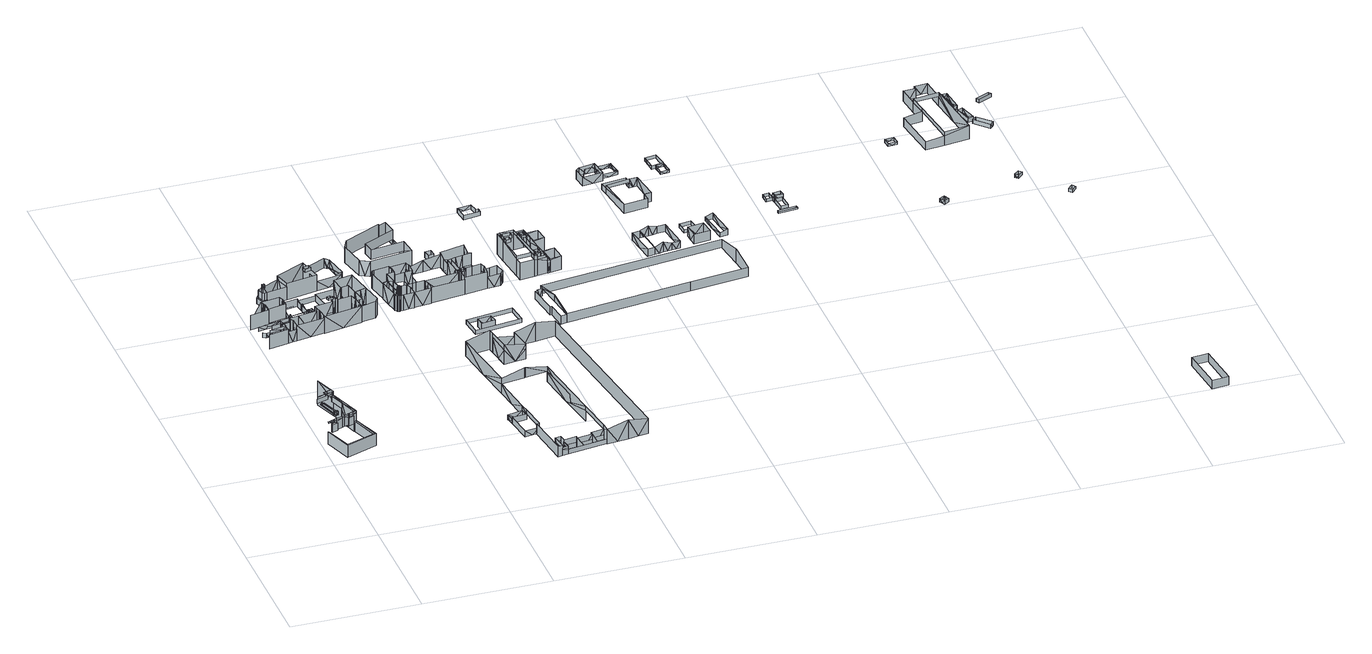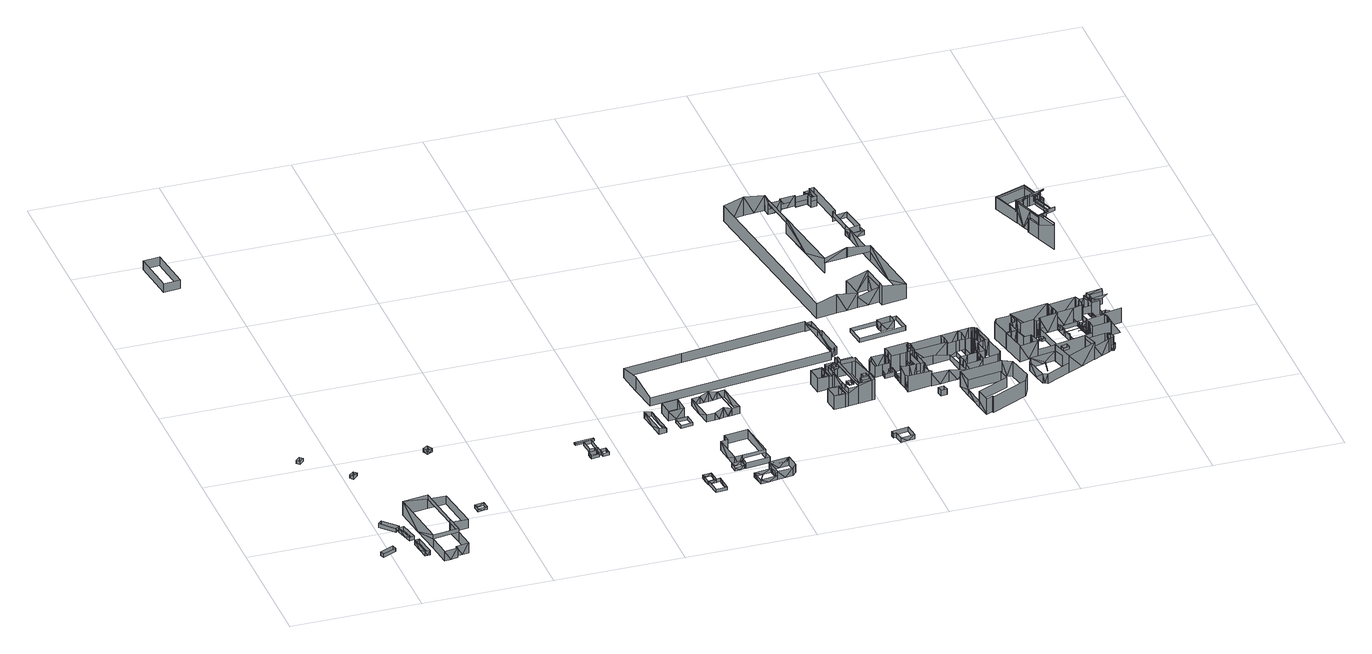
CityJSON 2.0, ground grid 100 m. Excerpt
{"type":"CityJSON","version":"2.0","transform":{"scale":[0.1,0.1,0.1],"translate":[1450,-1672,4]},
"CityObjects":{
"object1":{"type":"GenericCityObject","geometry":[{"type":"MultiSurface","lod":"3","boundaries":[[[0,1,2,3]],[[4,5,6,7]],[[8,9,10,11]],[[12,13,14]],[[12,15,13]],[[16,17,18,19]],[[20,11,17]],[[21,8,11,22]],[[11,20,23]],[[24,23,20]],[[25,21,22,23]],[[26,27,15,12]],[[28,16,19,29]],[[30,23,24,31]],[[32,25,23,30]],[[31,28,29,33]],[[30,31,34]],[[35,36,37]],[[36,35,38]],[[39,38,35]],[[34,31,33,40]],[[41,32,30,34]],[[42,43,38,44]],[[38,39,44]],[[37,36,45]],[[45,46,37]],[[47,42,44]],[[5,48,49,6]],[[50,27,26]],[[43,51,52,38]],[[53,54,45]],[[42,47,55]],[[45,56,57,46]],[[45,54,56]],[[58,55,47]],[[51,59,60,52]],[[26,41,34,50]],[[60,58,61]],[[60,59,55]],[[58,60,55]],[[62,63,64,65]],[[66,67,60]],[[60,61,66]],[[56,67,66,57]],[[68,34,40,69]],[[70,63,62]],[[71,72,73,68]],[[73,72,74]],[[75,76,77,78]],[[79,74,72]],[[80,0,3,81]],[[82,83,68]],[[82,68,69,84]],[[85,71,68,83]],[[72,86,79]],[[63,87,88,64]],[[70,89,63]],[[72,90,86]],[[91,82,84,92]],[[85,83,93]],[[93,83,82,94]],[[94,95,93]],[[95,96,93]],[[95,94,97]],[[98,75,78,99]],[[100,101,90,72]],[[99,102,98]],[[87,103,104,88]],[[105,91,92,106]],[[107,95,97,108]],[[109,96,95,107]],[[102,110,98]],[[108,105,106,111]],[[102,99,112]],[[113,114,115]],[[115,116,104]],[[103,113,115,104]],[[107,108,117]],[[118,119,111]],[[117,108,111,119]],[[120,109,107,117]],[[112,121,102]],[[122,110,102,123]],[[121,124,102]],[[125,102,124]],[[102,125,126]],[[123,127,128,129]],[[129,128,130,131]],[[126,100,102]],[[132,101,100]],[[123,133,122]],[[123,129,133]],[[130,128,134]],[[135,130,134]],[[114,136,137,138]],[[139,134,128]],[[133,129,131,136]],[[127,140,139,128]],[[126,141,100]],[[133,136,114]],[[142,100,141]],[[100,142,132]],[[139,143,134]],[[144,134,143]],[[139,117,119,143]],[[140,120,117,139]],[[143,145,146,144]],[[147,130,135,148]],[[136,147,148,137]],[[48,119,118,49]],[[145,80,81,146]],[[149,150,151]],[[152,153,154,155]],[[156,152,155]],[[152,156,157]],[[158,157,156]],[[159,160,161,162]],[[163,157,158,164]],[[165,166,167]],[[168,169,170]],[[170,171,168]],[[150,149,172]],[[173,167,166]],[[174,175,176,177]],[[178,179,180,181]],[[182,172,149]],[[183,163,164,184]],[[171,170,185]],[[186,172,182,187]],[[188,186,187]],[[186,188,189]],[[189,170,186]],[[170,189,185]],[[190,159,162,191]],[[192,193,194,195]],[[196,190,191,197]],[[193,198,194]],[[199,196,197,200]],[[198,193,201]],[[202,192,195]],[[201,203,198]],[[203,204,198]],[[167,173,205]],[[204,203,206]],[[207,206,203]],[[175,199,200,176]],[[206,207,208]],[[208,207,209]],[[210,209,207]],[[211,183,184,212]],[[209,210,213]],[[214,211,212]],[[215,211,216]],[[217,216,211]],[[211,214,217]],[[218,217,214]],[[216,217,219]],[[220,217,218]],[[217,220,173]],[[217,221,222,219]],[[205,173,220]],[[223,224,225]],[[226,211,215]],[[227,178,181,228]],[[229,230,231,228]],[[232,227,228,231]],[[230,233,234,231]],[[221,235,236,222]],[[237,232,231,234]],[[233,238,239,234]],[[201,240,241,203]],[[242,237,234,239]],[[243,242,239]],[[239,238,243]],[[244,243,238]],[[242,243,224]],[[225,224,243]],[[243,244,225]],[[244,245,246,225]],[[192,202,247]],[[210,248,249,213]],[[250,247,202]],[[251,252,253]],[[252,251,235]],[[236,235,251]],[[211,226,248]],[[254,247,250]],[[250,255,254]],[[256,254,255]],[[247,254,257]],[[258,257,254]],[[254,256,258]],[[259,248,226]],[[256,260,261,258]],[[257,258,262]],[[261,262,258]],[[260,263,264,261]],[[265,262,261,264]],[[264,241,265]],[[263,266,267,264]],[[241,240,265]],[[241,264,267]],[[266,268,269,267]],[[270,241,267,269]],[[268,271,272,269]],[[273,270,269,272]],[[274,275,276,277]],[[248,273,272,249]],[[278,255,250]],[[252,279,280,253]],[[245,281,282,246]],[[283,248,259]],[[276,275,284]],[[271,285,286,272]],[[287,229,228,288]],[[289,284,275]],[[290,291,292,293]],[[294,274,277,295]],[[291,296,297,292]],[[298,299,300,301]],[[302,303,301,300]],[[304,290,293,305]],[[303,306,307,301]],[[299,308,309,300]],[[310,298,301,307]],[[311,302,300,309]],[[248,283,312]],[[297,296,313]],[[314,312,283]],[[315,313,296]],[[309,308,316]],[[306,317,318,307]],[[319,316,308]],[[320,310,307,318]],[[321,304,305,322]],[[323,311,309,324]],[[284,289,325]],[[326,294,295,327]],[[313,315,328]],[[316,319,324]],[[329,326,327]],[[330,320,318]],[[317,331,328,318]],[[320,330,315]],[[332,333,314,334]],[[328,315,330]],[[326,329,289]],[[325,289,329]],[[319,321,322,324]],[[335,323,324,322]],[[336,337,338,339]],[[314,333,340]],[[341,340,333]],[[342,336,339]],[[343,312,314,344]],[[340,341,345]],[[331,346,347,328]],[[348,343,344,349]],[[341,350,280,345]],[[351,348,349]],[[348,351,279]],[[350,352,353,280]],[[354,352,350]],[[280,279,351]],[[353,352,355]],[[356,355,352]],[[338,337,357,358]],[[355,356,288]],[[336,342,359]],[[288,356,360]],[[361,360,356]],[[362,287,288,363]],[[364,359,342]],[[360,361,363]],[[365,362,363]],[[361,366,367,363]],[[361,368,366]],[[362,365,369]],[[367,369,365]],[[358,357,370]],[[371,369,367]],[[366,372,373,367]],[[369,371,374]],[[373,374,371]],[[357,359,364,370]],[[375,374,373]],[[373,372,375]],[[376,375,372]],[[354,377,352]],[[374,375,281]],[[282,281,375]],[[375,376,282]],[[286,285,378]],[[379,368,361]],[[255,278,380]],[[381,378,285]],[[347,346,382]],[[383,382,346]],[[384,380,278]],[[376,385,386,282]],[[387,332,334,388]],[[389,335,322,390]],[[378,381,391]],[[392,393,394,395]],[[393,396,397,394]],[[398,380,384,399]],[[397,396,400]],[[401,400,396]],[[402,377,403]],[[404,398,399,405]],[[400,401,406]],[[406,401,407]],[[408,407,401]],[[409,404,405,410]],[[407,408,411]],[[408,412,413,411]],[[414,409,410,415]],[[412,416,417,413]],[[381,414,415,391]],[[382,383,418]],[[419,420,421]],[[422,421,420]],[[416,423,424,417]],[[421,422,388]],[[422,425,426,388]],[[427,387,388,426]],[[425,428,429,426]],[[403,427,426,429]],[[430,431,432,433]],[[428,434,435,429]],[[402,403,436]],[[436,403,429,435]],[[432,431,437]],[[438,439,440]],[[383,389,390,418]],[[439,438,441]],[[442,441,438]],[[434,443,444,435]],[[445,436,435,444]],[[446,392,395]],[[443,447,386,444]],[[448,430,433,449]],[[385,445,444,386]],[[437,431,450,451]],[[452,450,448,449]],[[451,450,452]],[[424,423,453]],[[454,453,423]],[[440,439,455]],[[447,456,457,386]],[[458,420,419,459]],[[460,455,439]],[[453,454,461]],[[454,462,463,461]],[[464,458,459,465]],[[462,466,467,463]],[[468,469,465,470]],[[469,471,457,465]],[[472,441,442,473]],[[474,468,470]],[[456,464,465,457]],[[467,466,475]],[[476,475,466]],[[392,446,477]],[[468,474,478]],[[479,478,474]],[[475,476,480]],[[476,481,482,480]],[[483,478,479,484]],[[485,483,484,486]],[[481,487,488,482]],[[489,490,491,492]],[[493,477,446]],[[494,495,496,497]],[[490,498,499,491]],[[500,489,492,501]],[[495,502,503,496]],[[487,504,505,488]],[[471,506,507,457]],[[498,508,509,499]],[[455,460,510]],[[508,511,512,509]],[[513,494,497,514]],[[511,500,501,512]],[[515,485,486,516]],[[502,513,514,503]],[[517,518,519,520]],[[460,472,473,510]],[[518,521,522,519]],[[523,477,493]],[[477,523,524]],[[525,524,523]],[[526,524,525]],[[525,527,528]],[[529,528,527]],[[530,517,520]],[[528,529,531]],[[524,526,532]],[[533,532,526]],[[529,534,535,531]],[[536,532,533]],[[532,536,504]],[[505,504,536]],[[535,534,537]],[[538,515,516,539]],[[540,538,539]],[[539,541,540]],[[542,537,534]],[[543,540,541]],[[538,540,544]],[[545,544,540]],[[540,543,545]],[[546,541,539]],[[543,547,548,545]],[[549,544,545,548]],[[550,551,552,553]],[[551,549,548,552]],[[554,555,556,557]],[[556,555,558]],[[559,558,555]],[[506,550,553,507]],[[558,559,560]],[[537,542,561]],[[547,562,563,548]],[[541,546,564]],[[565,564,546]],[[566,564,565]],[[542,567,568,561]],[[564,566,562]],[[563,562,566]],[[569,554,557,570]],[[521,571,572,522]],[[568,567,573]],[[574,527,525,575]],[[576,573,567]],[[560,559,577]],[[578,579,580]],[[581,580,579]],[[580,581,582]],[[583,579,578]],[[573,576,584]],[[579,583,576]],[[585,586,587,588]],[[589,576,583]],[[590,585,588]],[[581,569,570,582]],[[591,576,589]],[[592,577,559]],[[576,593,594,584]],[[587,595,596]],[[597,596,595]],[[517,530,598]],[[596,597,599]],[[576,591,600]],[[601,600,591]],[[602,598,530]],[[603,600,601]],[[604,605,606,607]],[[608,604,607,609]],[[599,597,610]],[[594,593,611]],[[585,590,612]],[[613,574,575,614]],[[615,611,593]],[[616,617,618]],[[619,618,617]],[[620,621,619,617]],[[618,619,622]],[[586,623,624,587]],[[625,608,609]],[[622,619,626]],[[627,628,629]],[[630,626,619]],[[631,610,597]],[[632,627,629]],[[608,625,633]],[[600,603,615]],[[634,633,625]],[[635,612,590]],[[626,630,636]],[[637,615,603]],[[621,638,639,619]],[[615,613,614,640]],[[641,642,617]],[[611,615,640]],[[643,595,587,624]],[[644,620,617,642]],[[641,617,616,645]],[[605,646,647,606]],[[577,592,648]],[[630,649,650,636]],[[592,615,637,648]],[[646,651,647]],[[651,646,652]],[[652,612,651]],[[612,635,651]],[[653,633,634,654]],[[639,638,655,656]],[[657,644,642,658]],[[658,642,641,659]],[[655,660,656]],[[660,655,661]],[[661,655,662]],[[663,662,655]],[[652,664,623,612]],[[662,663,665]],[[658,659,666]],[[666,659,667,668]],[[669,657,658,666]],[[663,669,666,665]],[[665,666,668,670]],[[671,598,602,672]],[[673,653,654,674]],[[649,665,670,650]],[[572,571,675]],[[610,631,676]],[[677,675,571]],[[678,671,672]],[[623,676,624]],[[623,664,679]],[[631,643,624,676]],[[676,623,679]],[[671,678,677]],[[680,677,678]],[[675,677,680]],[[659,681,682,667]],[[676,679,683]],[[684,683,679]],[[685,673,674,686]],[[683,684,687]],[[688,689,690]],[[685,690,689]],[[681,691,692,682]],[[690,685,686]],[[684,693,694]],[[687,684,694]],[[695,696,697]],[[696,695,698]],[[699,698,695]],[[700,698,699,701]],[[702,700,701,703]],[[704,689,688]],[[697,696,705]],[[706,702,703,707]],[[708,694,693]],[[709,705,696]],[[710,706,707,711]],[[705,709,712]],[[713,710,711]],[[710,713,714]],[[715,716,717,718]],[[719,714,713]],[[712,709,720]],[[721,720,709]],[[716,722,723,717]],[[691,724,725,692]],[[722,726,727,723]],[[728,714,719,729]],[[730,731,721,732]],[[727,726,733]],[[734,733,726]],[[733,734,735]],[[736,715,718,737]],[[720,721,738]],[[734,739,740,735]],[[741,742,730]],[[730,732,741]],[[694,708,743]],[[739,744,745,740]],[[746,728,729]],[[747,748,749,750]],[[751,747,750]],[[689,704,752]],[[744,753,754,745]],[[721,755,756,738]],[[757,736,737]],[[721,731,755]],[[758,759,741]],[[742,741,759]],[[760,641,645,761]],[[762,752,704]],[[763,693,684,764]],[[747,751,765]],[[736,757,766]],[[767,758,768]],[[759,758,769]],[[758,767,769]],[[770,768,758]],[[769,755,759]],[[768,770,771]],[[748,772,773,749]],[[755,769,756]],[[774,766,757]],[[771,770,775]],[[776,765,751]],[[777,775,770]],[[775,777,778]],[[728,746,779]],[[778,777,780]],[[781,780,777]],[[780,781,782]],[[782,781,783]],[[784,783,781]],[[783,784,785]],[[786,766,774]],[[724,787,788,725]],[[789,752,762,790]],[[791,779,746]],[[766,786,792]],[[793,792,786]],[[753,794,795,754]],[[784,796,797,785]],[[798,789,790]],[[779,799,800,801]],[[708,802,803,743]],[[799,779,791,804]],[[799,805,806,800]],[[805,799,804,807]],[[796,805,807,797]],[[805,808,809,806]],[[809,810,806]],[[811,779,801]],[[787,812,813,788]],[[814,792,793,815]],[[809,816,817,810]],[[818,763,764,819]],[[808,820,821,809]],[[789,798,822]],[[816,823,817]],[[816,824,825]],[[823,816,825]],[[826,814,815,827]],[[823,825,828]],[[829,826,827]],[[830,828,825]],[[826,829,831]],[[828,830,832]],[[833,831,829]],[[834,831,833]],[[835,822,798]],[[831,834,836]],[[837,836,834]],[[832,830,838]],[[839,838,830]],[[794,836,837,795]],[[838,839,840]],[[820,841,842,821]],[[843,822,835,844]],[[845,822,843]],[[812,760,761,813]],[[846,847,848,849]],[[850,824,816,851]],[[779,811,852]],[[853,843,844]],[[854,855,856]],[[840,839,857]],[[845,858,859,822]],[[860,856,855]],[[861,862,854,863]],[[851,842,864,865]],[[866,852,811]],[[842,867,864]],[[868,855,854]],[[856,860,863]],[[869,857,839]],[[841,870,867,842]],[[802,861,863,803]],[[871,872,818]],[[818,819,871]],[[772,873,874,773]],[[854,862,868]],[[850,851,875]],[[851,865,875]],[[876,859,877]],[[875,878,850]],[[879,852,866]],[[880,881,882,883]],[[859,858,884]],[[877,859,884]],[[852,879,881]],[[882,881,879]],[[885,881,882]],[[886,885,881]],[[887,886,885]],[[888,886,887]],[[889,868,862]],[[890,888,886]],[[891,890,888]],[[892,890,891]],[[893,884,858]],[[890,892,870]],[[867,870,892]],[[863,860,894]],[[895,896,897,898]],[[878,875,899]],[[843,853,900]],[[901,902,903,904]],[[859,876,871]],[[847,905,906,848]],[[907,894,860]],[[908,765,776,909]],[[910,878,899]],[[857,869,911]],[[878,910,912]],[[913,912,910]],[[914,871,876]],[[915,900,853]],[[916,912,913,917]],[[855,868,918]],[[869,916,917,911]],[[884,893,919]],[[872,871,893]],[[893,871,914,919]],[[920,918,868]],[[891,890,921]],[[922,923,924,925]],[[903,902,926]],[[927,901,904,928]],[[868,889,920]],[[929,926,902]],[[930,846,849,931]],[[932,921,890]],[[933,900,915]],[[924,923,934]],[[894,907,935]],[[889,936,935,920]],[[937,934,923]],[[907,918,920,935]],[[938,922,925,939]],[[940,880,883,941]],[[942,943,944,945]],[[926,929,946]],[[909,906,908]],[[947,942,945,948]],[[873,947,948,874]],[[906,905,908]],[[934,937,949]],[[935,936,950]],[[951,938,939]],[[906,909,952]],[[896,953,954,897]],[[938,951,937]],[[949,937,951]],[[900,933,955]],[[956,906,952]],[[943,957,958,944]],[[959,950,936]],[[906,956,931]],[[960,931,956]],[[961,955,933]],[[946,929,962]],[[931,960,958]],[[957,930,931,958]],[[963,927,928,964]],[[965,895,898,966]],[[967,962,929]],[[921,932,968]],[[941,969,970]],[[971,970,969]],[[972,940,941,973]],[[970,971,973]],[[974,972,973]],[[971,975,976,973]],[[972,974,977]],[[976,977,974]],[[975,978,979,976]],[[980,977,976,979]],[[981,980,979]],[[978,982,968,979]],[[980,981,932]],[[968,932,981]],[[983,984,985]],[[984,983,986]],[[982,987,988,968]],[[989,986,983]],[[988,987,990]],[[991,990,987]],[[986,989,992]],[[990,991,993]],[[989,994,992]],[[995,996,997]],[[998,996,995]],[[999,997,996]],[[991,1000,1001,993]],[[997,999,1002]],[[996,998,1003]],[[950,959,1004]],[[1005,1003,998]],[[983,985,1006]],[[1007,1006,985]],[[994,989,1008]],[[1002,999,1009]],[[1010,1008,989]],[[1011,1009,999]],[[1005,1012,1003]],[[1000,1013,1014,1001]],[[1012,1015,1003]],[[1016,1006,1007]],[[1009,1011,1017]],[[1018,963,964,1019]],[[1020,1008,1010]],[[1012,1005,1021]],[[1006,1016,1010]],[[1010,1022,1020]],[[1023,1024,1025,1026]],[[1022,1010,1016]],[[962,967,1027]],[[1028,1029,1030]],[[1018,1030,1029]],[[1011,1031,1017]],[[1030,1018,1032]],[[1013,1033,1034,1014]],[[1018,1035,1036,1032]],[[967,1018,1019,1027]],[[1037,1012,1021,1038]],[[1039,1029,1028,1040]],[[1031,1011,1041]],[[1041,1015,1012,1042]],[[1024,1043,1044,1025]],[[1041,1042,1031]],[[1042,1045,1031]],[[1046,1023,1026,1047]],[[1033,1048,1049,1034]],[[1050,1037,1038,1051]],[[1052,1050,1051]],[[1042,1053,1054,1045]],[[1043,1046,1047,1044]],[[1055,1039,1040,1056]],[[1050,1052,1053]],[[1048,1057,1058,1049]],[[1054,1053,1052]],[[1059,969,941,1060]],[[959,1061,1062,1004]],[[1063,1055,1056]],[[1061,955,961,1062]],[[953,965,966,954]],[[1064,1065,1066,1067]],[[1035,1068,1069,1036]],[[1055,1063,1070]],[[1065,1071,1072,1066]],[[1073,1070,1063]],[[1074,1075,1076,1077]],[[1057,1078,1079,1058]],[[1080,1064,1067,1081]],[[1071,1082,1083,1072]],[[1084,1059,1060]],[[1085,1086,1087,1088]],[[1059,1084,1089]],[[1090,1089,1084]],[[1091,1074,1077,1092]],[[1075,1093,1094,1076]],[[1095,1089,1090]],[[1087,1086,1096]],[[1097,1085,1088]],[[1098,1096,1086]],[[1089,1095,1078]],[[1079,1078,1095]],[[1096,1098,1099]],[[1100,1080,1081,1101]],[[1098,1102,1103,1099]],[[1104,1070,1073,1105]],[[1106,1107,1108,1109]],[[1110,1100,1101,1111]],[[1112,1106,1109]],[[1113,1110,1111]],[[1110,1113,1082]],[[1083,1082,1113]],[[1114,1091,1092,1115]],[[1116,1114,1115]],[[1114,1116,1093]],[[1094,1093,1116]],[[1102,1117,1118,1103]],[[1119,1104,1105,1120]],[[1107,1121,1122,1108]],[[1123,1119,1120]],[[1106,1112,1124]],[[1085,1097,1125]],[[1119,1123,1068]],[[1069,1068,1123]],[[1126,1124,1112]],[[1127,1125,1097]],[[1128,1124,1126]],[[1124,1128,1121]],[[1122,1121,1128]],[[1129,1125,1127]],[[1117,1130,1131,1118]],[[1125,1129,1132]],[[1133,1132,1129]],[[1130,1132,1133,1131]],[[1134,1135,1136,1137]],[[1135,1138,1139,1136]],[[1138,1140,1141,1139]],[[1142,1134,1137,1143]],[[1144,1142,1143,1145]],[[1146,1142,1144]],[[1146,1147,1148,1142]],[[1140,1149,1150,1141]],[[1148,1147,1151]],[[1151,1152,1148]],[[1149,1153,1154,1150]],[[1154,1153,1155]],[[1156,1155,1153]],[[1152,1151,1156]],[[1157,1156,1151]],[[1155,1156,1158]],[[1159,1160,1161,1162]],[[1156,1163,1164,1158]],[[1156,1157,1163]],[[1160,1165,1166,1161]],[[1160,1167,1165]],[[1165,1168,1169,1166]],[[1170,1159,1162,1171]],[[1172,1173,1174,1175]],[[1168,1176,1177,1169]],[[1178,1167,1160,1179]],[[1180,1181,1182,1183]],[[1173,1184,1185,1174]],[[1186,1172,1175,1187]],[[1181,1188,1189,1182]],[[1184,1186,1187,1185]],[[1190,1178,1179,1170]],[[1191,1190,1170,1192]],[[1192,1170,1171,1193]],[[1194,1180,1183,1195]],[[1176,1196,1197,1177]],[[1198,1191,1192,1199]],[[1200,1201,1202,1203]],[[1204,1198,1199,1205]],[[1205,1199,1206,1207]],[[1208,1196,1176]],[[1188,1194,1195,1189]],[[1209,1205,1207,1210]],[[1211,1212,1213,1209]],[[1214,1204,1205,1215]],[[1199,1216,1217,1206]],[[1218,1219,1192]],[[1211,1209,1220]],[[1215,1205,1221]],[[1202,1201,1222]],[[1220,1209,1210,1223]],[[1212,1224,1225,1213]],[[1218,1192,1193,1226]],[[1227,1222,1201]],[[1228,1229,1220]],[[1228,1220,1223,1230]],[[1208,1214,1215,1196]],[[1224,1229,1228,1225]],[[1231,1215,1221,1232]],[[1233,1234,1231,1235]],[[1231,1232,1235]],[[1236,1228,1230,1237]],[[1234,1238,1239,1231]],[[1240,1200,1203,1241]],[[1242,1218,1226]],[[1216,1219,1218,1217]],[[1243,1233,1235,1244]],[[1238,1245,1246,1239]],[[1247,1236,1237,1248]],[[1196,1249,1250,1197]],[[1218,1242,1251]],[[1252,1251,1242]],[[1247,1248,1253]],[[1253,1248,1254,1255]],[[1256,1249,1196]],[[1244,1257,1243]],[[1257,1258,1243]],[[1257,1244,1259]],[[1248,1260,1261,1254]],[[1262,1263,1260,1251]],[[1245,1258,1257,1246]],[[1222,1227,1264]],[[1265,1266,1253]],[[1265,1253,1255,1267]],[[1227,1268,1269,1264]],[[1270,1257,1259,1271]],[[1268,1272,1273,1269]],[[1271,1266,1265,1274]],[[1275,1240,1241]],[[1240,1275,1272]],[[1273,1272,1275]],[[1270,1271,1256]],[[1276,1265,1267,1277]],[[1256,1271,1274,1249]],[[1262,1251,1278]],[[1249,1279,1280,1250]],[[1281,1282,1279,1276]],[[1278,1251,1252,1283]],[[1260,1284,1285,1261]],[[1260,1263,1284]],[[1281,1276,1286]],[[1286,1276,1277,1287]],[[1279,1288,1289,1280]],[[1284,1278,1283,1285]],[[1279,1282,1288]],[[1288,1286,1287,1289]],[[1290,1144,1145,1291]],[[1163,1292,1293,1164]],[[1294,1295,1296]],[[1297,1296,1295]],[[1298,1299,1295]],[[1296,1297,1300]],[[1298,1295,1294,1301]],[[1297,1302,1303,1300]],[[1304,1299,1298]],[[1305,1298,1301]],[[1304,1306,1302]],[[1298,1305,1307]],[[1308,1307,1305]],[[1302,1306,1309]],[[1303,1302,1309]],[[1310,1309,1306]],[[1311,1307,1308]],[[1309,1310,1312]],[[1307,1311,1313]],[[1314,1315,1316]],[[1316,1317,1318,1319]],[[1316,1315,1317]],[[1320,1313,1311]],[[1312,1310,1321]],[[1322,1316,1319]],[[1323,1321,1310]],[[1317,1324,1325,1318]],[[1326,1313,1320]],[[1327,1328,1329,1330]],[[1314,1331,1332]],[[1333,1328,1327]],[[1321,1323,1334]],[[1313,1326,1335]],[[1331,1336,1332]],[[1337,1335,1326]],[[1328,1338,1339,1329]],[[1325,1324,1340]],[[1341,1290,1291,1342]],[[1323,1343,1344,1334]],[[1316,1322,1345]],[[1346,1335,1337]],[[1347,1340,1324]],[[1348,1336,1349]],[[1350,1345,1322]],[[1335,1346,1343]],[[1351,1348,1349]],[[1344,1343,1346]],[[1352,1327,1330,1353]],[[1333,1354,1355,1328]],[[1356,1345,1350]],[[1338,1357,1358,1339]],[[1340,1347,1359]],[[1360,1361,1362,1363]],[[1345,1356,1347]],[[1362,1361,1364]],[[1359,1347,1356]],[[1365,1364,1361]],[[1364,1365,1359]],[[1366,1360,1363]],[[1365,1367,1359]],[[1368,1369,1370]],[[1371,1370,1369]],[[1372,1352,1353]],[[1352,1372,1373]],[[1374,1373,1372]],[[1370,1371,1375]],[[1376,1377,1378,1379]],[[1360,1366,1380]],[[1381,1373,1374,1382]],[[1375,1371,1383]],[[1367,1365,1384]],[[1385,1380,1366]],[[1386,1355,1387]],[[1388,1389,1390]],[[1355,1386,1357]],[[1358,1357,1386]],[[1391,1383,1371]],[[1355,1354,1392]],[[1387,1355,1392]],[[1380,1393,1390]],[[1388,1390,1393]],[[1384,1394,1367]],[[1394,1395,1367]],[[1396,1397,1398,1399]],[[1400,1369,1368,1401]],[[1402,1392,1354]],[[1377,1403,1404,1378]],[[1405,1396,1399]],[[1406,1381,1382]],[[1407,1376,1379,1408]],[[1409,1341,1342,1410]],[[1393,1380,1411]],[[1380,1385,1411]],[[1411,1394,1393]],[[1384,1389,1394]],[[1398,1397,1412]],[[1381,1406,1402]],[[1394,1411,1395]],[[1413,1402,1406]],[[1392,1402,1413]],[[1414,1412,1397]],[[1396,1405,1415]],[[1292,1409,1410,1293]],[[1416,1415,1405]],[[1403,1407,1408,1404]],[[1383,1391,1417]],[[1391,1400,1401,1417]],[[1412,1414,1418]],[[1414,1415,1416,1418]],[[1419,1420,1421]],[[1422,1421,1420]],[[1423,1420,1419,1424]],[[1421,1422,1425]],[[1426,1423,1424]],[[1422,1427,1428,1425]],[[1423,1426,1427]],[[1428,1427,1426]],[[1429,1430,1431]],[[1432,1431,1430]],[[1433,1434,1435]],[[1436,1430,1429,1437]],[[1438,1435,1434]],[[1439,1434,1433]],[[1431,1432,1440]],[[1435,1438,1441]],[[1441,1438,1442]],[[1434,1439,1443]],[[1444,1442,1438]],[[1432,1445,1446,1440]],[[1447,1443,1439]],[[1448,1436,1437,1449]],[[1450,1443,1447]],[[1442,1444,1451]],[[1443,1450,1444]],[[1451,1444,1450]],[[1445,1448,1449,1446]],[[1452,1453,1454]],[[1455,1454,1453]],[[1454,1455,1456]],[[1457,1458,1459]],[[1460,1459,1458]],[[1459,1460,1461]],[[1462,1458,1457,1463]],[[1460,1464,1465,1461]],[[1466,1467,1468,1469]],[[1455,1470,1471,1456]],[[1472,1473,1474,1475]],[[1464,1462,1463,1465]],[[1476,1472,1475,1477]],[[1478,1466,1469,1479]],[[1473,1480,1481,1474]],[[1482,1453,1452,1483]],[[1467,1484,1485,1468]],[[1480,1476,1477,1481]],[[1486,1487,1488]],[[1489,1488,1487]],[[1488,1489,1490]],[[1484,1478,1479,1485]],[[1489,1491,1492,1490]],[[1493,1487,1486,1494]],[[1495,1482,1483]],[[1482,1495,1470]],[[1471,1470,1495]],[[1496,1493,1494]],[[1493,1496,1491]],[[1492,1491,1496]],[[1497,1498,1499]],[[1498,1497,1500]],[[1501,1500,1497]],[[1499,1498,1502]],[[1503,1502,1498]],[[1504,1500,1501,1505]],[[1502,1503,1506]],[[1506,1503,1507]],[[1504,1507,1503]],[[1507,1504,1505]],[[1508,1509,1510,1511]],[[1512,1508,1511]],[[1510,1509,1513]],[[1514,1513,1509]],[[1515,1516,1517,1518]],[[1508,1512,1519]],[[1520,1519,1512]],[[1513,1514,1521]],[[1514,1519,1520,1521]],[[1522,1515,1518,1523]],[[1516,1524,1525,1517]],[[1524,1522,1523,1525]],[[1526,1527,1528,1529]],[[1530,1526,1529,1531]],[[1527,1532,1533,1528]],[[1534,1535,1532,1530]],[[1535,1536,1537,1532]],[[1532,1537,1538,1533]],[[1537,1539,1540,1538]],[[1534,1530,1541]],[[1541,1530,1531,1542]],[[1540,1539,1543]],[[1544,1543,1539]],[[1536,1545,1546,1537]],[[1547,1548,1549]],[[1548,1547,1550]],[[1551,1550,1547]],[[1548,1552,1553,1549]],[[1543,1544,1554]],[[1555,1550,1551,1556]],[[1544,1557,1558,1554]],[[1559,1541,1542]],[[1552,1555,1556,1553]],[[1558,1557,1560]],[[1561,1560,1557]],[[1541,1559,1545]],[[1546,1545,1559]],[[1562,1546,1559]],[[1560,1561,1563]],[[1561,1546,1562,1563]],[[1564,1565,1566,1567]],[[1568,1569,1570]],[[1569,1571,1572,1570]],[[1565,1573,1574,1566]],[[1575,1564,1567,1576]],[[1569,1568,1577]],[[1578,1579,1580]],[[1581,1577,1568]],[[1582,1580,1579]],[[1572,1571,1583]],[[1584,1575,1576]],[[1585,1577,1581]],[[1586,1583,1571]],[[1575,1584,1573]],[[1574,1573,1584]],[[1580,1582,1587]],[[1588,1589,1590,1591]],[[1592,1579,1578,1593]],[[1577,1585,1586]],[[1594,1586,1585]],[[1589,1595,1596,1590]],[[1583,1586,1594]],[[1582,1597,1598,1587]],[[1599,1588,1591,1600]],[[1601,1592,1593]],[[1595,1599,1600,1596]],[[1592,1601,1597]],[[1598,1597,1601]],[[1602,1603,1604,1605]],[[1603,1606,1607,1604]],[[1608,1602,1605,1609]],[[1606,1608,1609,1607]]]}]}
},
"vertices":[
[126,1076,104],[52,1295,104],[52,1295,3],[126,1076,3],[56,1297,104],[131,1086,104],[131,1086,92],[56,1297,92],[83,1306,187],[56,1297,187],[56,1297,173],[83,1306,173],[53,1298,187],[83,1308,173],[82,1308,173],[103,1316,173],[86,1296,158],[83,1306,158],[83,1306,92],[86,1296,92],[95,1311,158],[95,1311,187],[95,1311,173],[104,1314,173],[104,1314,158],[104,1314,187],[173,1340,187],[123,1323,173],[128,1310,158],[128,1310,92],[123,1321,173],[123,1321,158],[123,1321,187],[123,1321,92],[174,1338,173],[100,1504,173],[82,1555,181],[82,1555,173],[135,1398,181],[135,1398,173],[174,1338,92],[174,1338,187],[140,1381,202],[135,1398,202],[140,1381,173],[96,1560,188],[96,1560,173],[152,1386,173],[364,1167,104],[364,1167,92],[173,1340,173],[150,1404,202],[150,1404,189],[133,1453,189],[96,1560,189],[161,1389,202],[110,1565,181],[110,1565,173],[161,1389,173],[155,1405,202],[155,1405,186],[155,1405,173],[72,1598,217],[140,1622,217],[140,1622,215],[72,1598,215],[165,1409,173],[165,1409,181],[191,1345,173],[191,1345,92],[140,1622,218],[191,1345,187],[190,1347,187],[190,1347,173],[192,1347,173],[155,1614,206],[64,1583,206],[64,1583,173],[155,1614,173],[223,1358,173],[372,1164,104],[372,1164,3],[223,1356,158],[223,1356,173],[223,1356,92],[223,1356,187],[231,1361,173],[132,1643,217],[132,1643,215],[149,1618,211],[237,1363,173],[227,1345,158],[227,1345,92],[225,1357,187],[225,1357,158],[231,1359,173],[231,1359,187],[231,1359,158],[147,1635,206],[147,1635,173],[289,1382,187],[266,1373,173],[196,1652,187],[193,1665,217],[193,1665,215],[267,1360,158],[267,1360,92],[263,1370,173],[263,1370,158],[263,1370,187],[196,1652,206],[263,1370,92],[196,1652,173],[142,1809,217],[150,1825,206],[142,1809,216],[142,1809,215],[291,1380,173],[291,1380,92],[291,1380,104],[291,1380,187],[234,1541,173],[198,1653,206],[198,1653,187],[235,1539,173],[236,1535,173],[237,1533,173],[237,1538,187],[237,1538,173],[198,1653,173],[237,1538,125],[198,1653,125],[289,1382,173],[209,1656,206],[261,1468,3],[237,1538,3],[209,1656,125],[209,1656,3],[150,1825,3],[285,1398,173],[285,1398,187],[283,1397,173],[284,1396,173],[285,1398,104],[285,1398,3],[289,1399,104],[289,1399,3],[250,1542,125],[250,1542,3],[172,2689,129],[68,2670,152],[68,2670,129],[81,2799,49],[59,2814,48],[59,2814,11],[81,2799,11],[97,2802,11],[113,2805,48],[113,2805,11],[209,2681,128],[60,2652,129],[60,2652,8],[209,2681,8],[119,2782,49],[119,2782,11],[58,2900,11],[58,2900,47],[111,2910,11],[98,2760,129],[53,2752,151],[178,2775,151],[144,2769,129],[193,2693,152],[163,2920,46],[119,2782,129],[187,2795,128],[187,2795,8],[119,2782,8],[157,2967,135],[9,2937,135],[9,2937,12],[157,2967,12],[193,2693,128],[187,2795,48],[187,2795,11],[178,2775,128],[186,2734,157],[186,2734,128],[185,2736,128],[183,2747,128],[209,2683,128],[209,2683,8],[209,2683,106],[198,2739,118],[198,2739,9],[209,2683,9],[198,2739,128],[198,2739,8],[193,2765,9],[188,2792,128],[188,2792,8],[188,2792,106],[245,2690,9],[188,2792,42],[188,2792,9],[163,2920,11],[187,2794,9],[187,2795,42],[187,2795,9],[179,2838,9],[171,2881,42],[171,2881,47],[171,2881,11],[171,2881,9],[171,2882,11],[171,2881,12],[171,2882,12],[170,2882,47],[170,2882,11],[170,2882,12],[167,2901,11],[160,2940,36],[160,2940,12],[60,3068,12],[136,3082,135],[136,3082,12],[209,2889,12],[153,2984,139],[153,2984,12],[153,2984,132],[147,3022,140],[147,3022,12],[147,3022,147],[144,3035,143],[144,3035,12],[189,2945,37],[189,2945,12],[144,3035,144],[141,3052,139],[141,3052,12],[261,2805,103],[261,2805,49],[141,3052,141],[139,3067,12],[136,3082,132],[136,3085,132],[136,3085,12],[280,2697,103],[247,2896,49],[247,2896,9],[280,2697,9],[189,2943,12],[190,2942,37],[190,2942,12],[275,2724,9],[280,2697,139],[270,2752,150],[270,2752,114],[270,2752,9],[247,2896,12],[270,2753,150],[270,2753,9],[270,2753,114],[263,2792,139],[263,2792,9],[263,2792,106],[261,2805,135],[261,2805,9],[260,2812,133],[260,2812,9],[260,2812,49],[262,2812,133],[262,2812,9],[262,2812,49],[262,2812,48],[247,2896,47],[247,2896,11],[262,2812,11],[391,2717,9],[310,2964,41],[310,2964,12],[283,3111,132],[283,3111,12],[283,2903,12],[283,2903,11],[334,2826,133],[334,2826,9],[301,3012,132],[301,3012,12],[319,2910,38],[183,3211,61],[165,3267,61],[165,3267,13],[183,3211,13],[334,2826,39],[334,2826,11],[178,3287,61],[178,3287,13],[176,3265,61],[190,3220,61],[190,3220,13],[176,3265,13],[190,3220,123],[176,3265,123],[206,3201,61],[206,3201,13],[184,3277,123],[184,3277,13],[204,3214,61],[204,3214,13],[184,3277,61],[204,3214,123],[319,2910,52],[191,3287,13],[319,2910,12],[204,3287,61],[215,3217,13],[204,3284,123],[204,3284,13],[225,3219,61],[204,3284,61],[227,3215,61],[227,3215,13],[225,3219,123],[225,3219,13],[319,2910,11],[325,2880,38],[325,2880,11],[204,3287,13],[322,2895,11],[204,3286,13],[204,3287,123],[325,2880,47],[319,2910,59],[325,2880,12],[227,3215,123],[211,3270,153],[207,3285,153],[207,3285,123],[211,3270,123],[315,2930,12],[312,2950,76],[220,3273,123],[313,2950,44],[313,2950,12],[312,2950,12],[218,3296,123],[218,3296,13],[312,2951,44],[312,2951,12],[310,2964,53],[311,2957,12],[309,2966,48],[309,2966,12],[309,2966,49],[305,2989,12],[301,3012,66],[224,3290,153],[219,3288,123],[228,3275,153],[299,3024,12],[297,3036,76],[297,3036,137],[297,3036,12],[228,3275,123],[295,3044,12],[294,3052,47],[294,3052,12],[297,3036,77],[294,3052,141],[224,3290,123],[293,3057,12],[292,3061,52],[292,3061,12],[292,3061,143],[288,3086,12],[283,3111,76],[364,2976,48],[409,2839,9],[369,3049,76],[503,2737,137],[483,2853,132],[284,3328,13],[349,3360,123],[503,2737,9],[428,3137,76],[428,3137,12],[469,2910,48],[469,2910,12],[386,3245,123],[386,3245,13],[483,2853,9],[504,2733,149],[503,2737,149],[503,2737,8],[504,2733,8],[501,2748,150],[501,2748,8],[501,2748,139],[501,2748,9],[497,2771,8],[493,2794,154],[454,2993,48],[454,2993,46],[493,2794,148],[493,2794,9],[493,2794,8],[492,2800,8],[491,2805,154],[491,2805,145],[491,2805,9],[491,2805,8],[489,2818,155],[489,2818,8],[489,2818,142],[489,2818,9],[483,2853,153],[483,2853,8],[349,3360,13],[474,2884,12],[474,2884,58],[472,2897,12],[469,2910,58],[478,2884,151],[478,2884,8],[457,2976,58],[457,2976,12],[457,2976,76],[454,2993,58],[454,2993,12],[472,2934,78],[464,2973,78],[464,2973,58],[472,2934,58],[441,3063,58],[441,3063,12],[441,3063,76],[467,2973,58],[368,3303,14],[349,3360,155],[349,3360,14],[386,3245,153],[386,3245,14],[438,3079,58],[438,3079,12],[438,3079,48],[652,2760,8],[428,3137,58],[492,2938,78],[492,2938,58],[484,2977,78],[484,2977,58],[486,2967,58],[551,2897,8],[623,2910,152],[465,3418,14],[575,3165,58],[575,3165,12],[623,2910,58],[623,2910,12],[581,3476,153],[623,2910,8],[621,2926,151],[621,2926,8],[620,2926,58],[620,2926,12],[629,2938,150],[629,2938,8],[629,2938,67],[620,2926,67],[629,2938,12],[575,3165,67],[628,3291,151],[628,3291,14],[640,2940,12],[640,2940,8],[652,2942,150],[800,2788,150],[652,2942,67],[652,2942,12],[652,2942,8],[664,2934,151],[664,2934,8],[664,2934,67],[664,2934,12],[667,2919,67],[667,2919,12],[667,2919,152],[667,2919,8],[640,3057,84],[635,3086,84],[635,3086,67],[640,3057,67],[800,2788,8],[560,3349,176],[551,3382,175],[551,3382,152],[560,3349,152],[661,3091,84],[661,3091,67],[676,3064,84],[676,3064,67],[596,3396,175],[596,3396,152],[772,2938,152],[772,2938,8],[724,3189,67],[724,3189,12],[663,3079,84],[663,3079,67],[581,3476,14],[673,3081,84],[673,3081,67],[605,3363,176],[605,3363,152],[772,2938,67],[772,2938,12],[628,3291,96],[604,3386,109],[604,3386,15],[628,3291,15],[581,3476,97],[581,3476,15],[800,2792,8],[799,2796,150],[799,2796,8],[791,2835,8],[799,2796,142],[795,2819,8],[791,2842,137],[726,3309,15],[791,2842,8],[784,2874,156],[784,2874,8],[783,2883,137],[783,2883,8],[778,2906,8],[801,2887,8],[762,2995,67],[762,2995,12],[759,3012,12],[762,2995,41],[818,2890,138],[756,3030,41],[756,3030,67],[756,3030,12],[778,2998,12],[753,3047,41],[753,3047,12],[753,3047,67],[742,3088,67],[746,3089,67],[746,3089,12],[742,3088,12],[746,3089,138],[742,3088,138],[742,3088,10],[746,3089,10],[733,3139,10],[724,3189,146],[724,3189,10],[818,2890,8],[784,3052,37],[784,3052,12],[793,3001,36],[793,3001,12],[789,3027,12],[842,2894,139],[842,2894,8],[802,3099,138],[802,3099,10],[773,3571,96],[773,3571,15],[832,2948,8],[919,2817,145],[919,2817,8],[822,3003,138],[797,3203,10],[820,3002,10],[820,3002,137],[820,3003,10],[819,3004,137],[819,3004,10],[821,3002,10],[822,3003,8],[1428,940,52],[1397,1143,52],[1397,1143,3],[1428,940,3],[822,3003,10],[1484,949,3],[842,3006,10],[870,3218,146],[863,3009,139],[863,3009,8],[1397,1143,37],[1391,1174,3],[1385,1205,41],[824,3328,96],[1385,1205,3],[863,3009,141],[863,3009,10],[824,3328,15],[887,3013,10],[1569,605,89],[1519,952,87],[1519,952,3],[1569,605,3],[1604,611,90],[1604,611,3],[1444,1215,3],[887,3013,8],[1540,958,51],[942,2851,146],[942,2851,8],[910,3017,145],[1604,609,5],[1604,609,56],[1604,610,5],[1604,611,56],[1604,609,72],[1604,611,72],[1604,611,5],[1512,1160,50],[1512,1160,3],[1594,667,3],[1594,667,5],[752,3434,112],[812,3346,98],[752,3434,111],[1584,724,56],[1502,1224,44],[768,3538,99],[1584,724,89],[1584,724,3],[1540,958,3],[1584,724,5],[910,3017,10],[1645,618,72],[1645,618,56],[910,3017,8],[1647,616,44],[1647,616,56],[1512,1160,40],[1647,616,72],[1647,616,5],[1541,955,87],[1541,955,3],[870,3218,10],[1629,730,56],[1629,730,5],[1541,957,3],[1540,958,87],[1629,730,90],[1629,730,3],[1635,680,72],[1636,673,56],[1638,676,72],[1638,676,56],[1638,676,44],[1635,678,56],[1635,680,56],[1636,680,56],[1637,681,72],[1512,1160,86],[1637,681,56],[1637,679,56],[1638,676,5],[1637,679,5],[1637,679,72],[1637,681,5],[846,3363,91],[846,3363,15],[1638,676,90],[1638,676,3],[792,3561,15],[1502,1224,3],[810,3551,90],[828,3457,15],[1502,1224,85],[810,3551,15],[1731,690,44],[1731,690,5],[1479,1389,3],[1455,1554,83],[1731,690,92],[1731,690,3],[1455,1554,3],[1734,671,3],[1734,671,92],[1733,680,3],[1734,671,44],[1734,671,5],[1455,1554,131],[1413,1841,3],[1083,2884,4],[1081,2889,136],[1081,2889,4],[1084,2879,137],[1084,2879,4],[1086,2873,135],[1086,2873,4],[1092,2863,133],[1092,2863,4],[1794,679,3],[1066,2971,4],[1099,2858,133],[1099,2858,4],[1371,2129,126],[1051,3052,135],[1110,2854,133],[1110,2854,4],[1051,3052,4],[1116,2854,4],[1121,2853,134],[1051,3052,129],[1022,3205,129],[1022,3205,7],[1051,3052,7],[1121,2853,4],[1067,3054,4],[1083,3056,143],[1021,3217,129],[1021,3217,7],[1854,688,44],[1854,688,5],[1022,3227,128],[1022,3227,7],[1139,2856,137],[1139,2856,4],[1106,2926,145],[1083,3056,144],[1106,2926,144],[1023,3230,7],[1024,3234,127],[1024,3234,7],[1096,3057,136],[1096,3057,7],[1083,3056,4],[1029,3243,127],[1029,3243,7],[1126,2951,138],[1126,2951,139],[1371,2129,3],[1035,3249,128],[1035,3249,7],[1182,2862,4],[985,3398,142],[942,3602,142],[942,3602,13],[985,3398,13],[1020,3379,13],[1854,688,94],[1046,3253,129],[1046,3253,7],[1129,3060,132],[1129,3060,4],[1118,3060,7],[1143,2996,132],[1143,2996,133],[1959,662,44],[1959,662,5],[1854,688,3],[1636,1582,167],[1636,1582,86],[1055,3360,142],[1141,3062,131],[1143,2996,4],[1145,2996,4],[1136,3028,4],[1148,2996,132],[1148,2996,4],[979,3679,142],[979,3679,13],[1141,3062,7],[1151,2995,4],[1055,3360,13],[1154,2994,131],[1154,2994,4],[1226,2867,136],[1157,2991,4],[1160,2989,131],[1160,2989,4],[1162,2986,4],[1164,2982,132],[1164,2982,4],[1131,3117,7],[1851,708,44],[1851,708,5],[1851,708,94],[1851,708,3],[1226,2867,4],[1121,3173,130],[1121,3173,7],[1167,3271,129],[1167,3271,7],[1207,2986,132],[1207,2986,4],[1900,715,3],[1217,2920,149],[1217,2920,5],[1226,2867,5],[1563,2156,165],[1563,2156,3],[1217,2920,4],[1207,2983,133],[1207,2983,5],[1207,2983,4],[1209,2984,133],[1209,2984,47],[1209,2984,5],[1294,2877,5],[1950,722,44],[1950,722,5],[1178,3183,130],[1178,3183,7],[1181,3164,47],[1181,3164,5],[1644,1583,169],[1644,1583,86],[1251,2989,133],[1251,2989,43],[1950,722,95],[1178,3183,5],[1181,3164,118],[1178,3183,124],[1180,3183,130],[1180,3183,7],[1176,3200,5],[1177,3200,7],[1174,3217,133],[1175,3217,134],[1174,3217,5],[1175,3217,7],[1174,3222,7],[1950,722,3],[1173,3226,135],[1173,3226,7],[1171,3244,5],[1167,3271,120],[1167,3271,5],[1279,2993,133],[1279,2993,41],[1959,658,128],[1959,658,3],[1950,722,128],[1098,3597,142],[1111,3503,142],[1111,3503,61],[1098,3597,61],[1251,3174,118],[1251,3174,42],[1363,2886,135],[2041,670,3],[1597,1927,3],[1597,1927,124],[1584,2019,3],[1235,3281,5],[1909,1006,128],[1909,1006,93],[1570,2110,130],[1570,2110,166],[1597,1927,167],[1570,2110,3],[1279,2993,5],[1251,3174,5],[1363,2886,5],[1346,3002,5],[1683,1940,3],[1302,3292,118],[1346,3002,133],[1818,1610,89],[1818,1610,128],[1271,3820,142],[1271,3820,13],[1283,3179,5],[1863,1308,3],[1909,1006,3],[1316,3183,117],[1359,2913,5],[1362,2890,136],[1355,2940,148],[1355,2940,5],[1362,2890,5],[1864,1308,3],[1352,2956,5],[1350,2973,140],[1350,2973,5],[1349,2980,5],[1768,1953,127],[1348,2988,136],[1348,2988,5],[1347,2995,5],[1820,1611,127],[1656,2122,3],[1534,2383,37],[1513,2538,38],[1513,2538,3],[1534,2383,3],[1316,3183,5],[2123,682,163],[1339,3026,46],[1302,3290,72],[1302,3290,7],[1339,3026,7],[1369,3541,142],[1369,3541,61],[1741,2133,94],[1388,3408,142],[1388,3408,13],[1312,3210,5],[1302,3292,5],[1309,3237,132],[1309,3237,5],[1818,1610,3],[2123,682,3],[1302,3290,118],[1302,3290,5],[1768,1953,88],[1820,1611,3],[1768,1953,3],[1481,3006,5],[1590,2415,66],[1580,2481,66],[1580,2481,3],[1590,2415,3],[1370,3300,7],[1471,3047,79],[1471,3047,7],[1439,3309,106],[1344,3716,142],[1344,3716,61],[1614,3024,135],[2204,694,3],[1633,2489,3],[1741,2133,3],[1741,2133,126],[1685,2497,64],[1695,2431,64],[1695,2431,3],[1628,2925,133],[1628,2925,5],[1270,3808,142],[1272,3804,142],[1272,3804,13],[1270,3808,13],[1439,3309,7],[1275,3810,142],[1275,3810,13],[1685,2497,3],[1825,2147,3],[1690,2464,3],[1369,3541,13],[1877,2591,36],[1877,2591,3],[2284,706,130],[1356,3628,13],[1327,3831,142],[1327,3831,13],[1908,2160,162],[1344,3716,13],[2284,706,3],[1507,3319,7],[1611,3070,89],[1611,3070,7],[1899,2437,34],[1899,2437,3],[1576,3328,115],[1614,3024,5],[1628,2925,148],[1625,2951,5],[1621,2977,160],[1621,2977,147],[1621,2977,5],[1621,2980,5],[1620,2983,161],[1620,2983,5],[1620,2983,145],[1617,3006,156],[1617,3006,5],[1617,3006,139],[1616,3015,5],[1614,3024,152],[1626,2987,175],[1625,2989,160],[1626,2987,160],[1625,2990,160],[1612,3039,148],[1612,3039,5],[1622,3011,175],[1613,3039,5],[1614,3039,148],[1622,3011,155],[1614,3039,5],[1623,3011,155],[1614,3039,8],[1614,3039,132],[1612,3055,8],[1619,3040,8],[1610,3070,133],[1624,3041,148],[1624,3041,5],[1610,3070,8],[1624,3041,131],[1908,2160,3],[1624,3041,8],[1653,2990,175],[1653,2990,160],[1642,3014,155],[1601,3139,8],[1650,3015,175],[1592,3208,135],[1645,3043,80],[1645,3043,148],[1645,3043,5],[1645,3043,130],[1651,3004,157],[1592,3208,8],[1584,3267,108],[1584,3267,7],[1647,3014,155],[1645,3043,8],[1650,3015,155],[1519,3434,59],[1512,3483,59],[1512,3483,13],[1519,3434,13],[1576,3328,7],[1592,3208,10],[1592,3208,139],[1588,3237,10],[1607,3209,8],[1584,3267,10],[1665,3046,148],[1665,3046,5],[1576,3328,134],[1576,3328,10],[1665,3046,78],[1665,3046,8],[1622,3211,140],[1622,3211,10],[1622,3211,132],[1622,3211,79],[1558,3490,59],[1558,3490,13],[1622,3211,8],[1565,3441,59],[1565,3441,13],[1676,3048,148],[1676,3048,5],[1676,3048,77],[1676,3048,8],[1665,3131,8],[1653,3215,76],[1653,3215,8],[1653,3215,142],[1653,3215,10],[1724,3054,148],[1724,3054,5],[1809,2949,148],[1809,2949,5],[2068,2185,128],[2068,2185,3],[1680,3218,10],[1724,3054,48],[1712,3146,42],[1712,3146,9],[1724,3054,9],[1762,3355,145],[1762,3355,10],[1708,3222,145],[1718,3147,42],[1718,3147,9],[1708,3222,10],[1718,3147,49],[1708,3222,47],[1708,3222,11],[1718,3147,11],[1795,3064,148],[1795,3064,5],[1795,3064,60],[1795,3064,9],[1784,3157,54],[1784,3157,9],[1806,2978,5],[1809,2949,102],[1802,3007,98],[1802,3007,6],[1809,2949,6],[1802,3007,161],[1802,3007,5],[1784,3156,48],[1784,3156,11],[1778,3230,45],[1778,3230,11],[1798,3035,5],[1798,3035,6],[1861,2955,6],[1795,3064,95],[1795,3064,6],[1794,3068,60],[1794,3068,9],[1803,3067,95],[1803,3067,6],[1778,3230,149],[1778,3230,10],[1794,3068,50],[1789,3117,47],[1789,3117,8],[1794,3068,8],[1789,3117,56],[1789,3117,9],[1830,3072,8],[1786,3137,9],[1787,3157,47],[1787,3157,11],[1783,3193,11],[1866,3076,96],[1866,3076,6],[1771,3291,118],[1771,3291,10],[1861,3126,43],[1861,3126,8],[1767,3323,10],[1866,3076,46],[1913,2961,104],[1866,3076,8],[1913,2961,6],[1863,3101,8],[1925,2977,6],[1926,3084,97],[1926,3084,6],[1938,2994,103],[1938,2994,6],[2154,2319,76],[2136,2464,74],[2136,2464,6],[2154,2319,6],[2123,2462,75],[2123,2462,6],[2088,2702,72],[2088,2702,6],[2205,2328,74],[2205,2328,6],[2206,2324,85],[2206,2324,6],[2205,2328,86],[2205,2329,86],[2205,2329,74],[2111,2706,71],[2111,2706,6],[2179,2527,127],[2179,2527,71],[2109,2719,71],[2109,2719,6],[2131,2723,6],[2152,2727,69],[2152,2727,85],[2152,2727,6],[2070,2986,148],[2063,3044,148],[2063,3044,7],[2070,2986,7],[2148,2758,78],[2148,2758,6],[2035,3269,178],[2035,3269,7],[2063,3044,178],[2023,3373,178],[2023,3373,7],[2182,2999,148],[2182,2999,7],[2053,3304,178],[2058,3269,178],[2058,3269,153],[2053,3304,153],[2044,3376,178],[2044,3376,7],[2175,3055,178],[2175,3055,148],[2049,3353,178],[2050,3320,178],[2050,3320,153],[2049,3353,153],[2092,3273,178],[2092,3273,153],[2088,3308,178],[2088,3308,153],[2120,3326,178],[2120,3326,153],[2182,2999,178],[2204,3002,178],[2204,3002,143],[2204,3002,7],[2115,3360,178],[2115,3360,153],[2152,3389,157],[2152,3389,7],[2200,3032,178],[2200,3032,143],[1939,3878,53],[1924,3989,51],[1924,3989,16],[1939,3878,16],[2197,3054,178],[2197,3054,149],[2200,3032,113],[2197,3054,113],[2152,3389,178],[2215,3056,149],[2215,3056,113],[2215,3056,164],[2208,3100,164],[2208,3100,149],[2160,3328,178],[2160,3328,157],[2280,3041,143],[2280,3041,113],[2283,3012,113],[2283,3012,143],[2244,3059,164],[2160,3328,149],[1978,3997,16],[2244,3059,113],[2242,3104,164],[2242,3104,149],[2283,3012,7],[2033,4005,52],[2249,3059,149],[2249,3059,164],[2249,3059,113],[2182,3331,157],[2182,3331,149],[2184,3311,166],[2182,3331,166],[2184,3311,149],[2275,3062,149],[2275,3062,113],[2178,3361,166],[2178,3361,157],[2070,3897,53],[2070,3897,16],[2295,3013,7],[2219,3314,166],[2219,3314,149],[2212,3364,166],[2212,3364,157],[2266,3133,149],[2266,3133,113],[2231,3399,113],[2231,3399,7],[2307,3015,113],[2307,3015,7],[2262,3161,149],[2266,3133,7],[2262,3161,7],[2231,3399,157],[2216,3334,157],[2216,3334,166],[2216,3334,149],[2290,3136,113],[2290,3136,7],[2307,3015,121],[2290,3136,121],[2033,4005,16],[2245,3288,113],[2245,3288,149],[2245,3288,7],[2045,3930,53],[2045,3930,16],[2239,3338,157],[2239,3338,149],[2065,3933,53],[2065,3933,16],[2239,3338,113],[2068,3915,16],[2268,3291,113],[2268,3291,7],[2396,3026,121],[2254,3402,113],[2254,3402,7],[2268,3291,122],[2254,3402,122],[2396,3026,7],[2382,3147,121],[2382,3147,7],[2358,3302,122],[2358,3302,7],[2344,3413,122],[2344,3413,7],[3184,2454,83],[3184,2454,6],[3586,2949,76],[3586,2949,6],[3041,3003,7],[3041,3003,67],[3024,3127,7],[3008,3250,66],[3100,3011,66],[3100,3011,67],[3008,3250,7],[3100,3011,7],[3066,3258,66],[3066,3258,7],[3083,3135,66],[3134,3016,7],[3066,3258,67],[3168,3021,91],[3168,3021,7],[3100,3263,7],[3134,3268,92],[3201,3025,7],[3134,3268,7],[3234,3029,65],[2910,4071,92],[2899,4051,88],[2899,4051,87],[2885,4157,85],[2885,4157,16],[2899,4051,16],[3234,3029,7],[3167,3272,7],[2977,4061,16],[3201,3277,66],[2914,4193,80],[2914,4193,16],[3268,3034,7],[3063,3603,89],[3023,3897,62],[3023,3897,14],[3063,3603,14],[2939,4127,104],[2939,4127,103],[3023,3897,87],[3201,3277,7],[3301,3039,65],[2978,4133,104],[3301,3039,7],[3014,3963,60],[3014,3963,14],[2975,4201,16],[3645,2515,83],[3645,2515,6],[3268,3286,66],[3268,3286,7],[3055,4071,88],[3285,3163,7],[3037,4209,84],[2997,4135,105],[2997,4135,104],[3055,4071,16],[3031,4098,95],[3250,3627,90],[3250,3627,14],[3209,3922,88],[3209,3922,62],[3046,4140,16],[3202,3988,59],[3202,3988,14],[3037,4209,16],[3052,4101,51],[3044,4155,60],[3044,4155,16],[3052,4101,16],[3040,4182,16],[3037,4209,52],[3119,4109,16],[3103,4218,16],[3414,3053,8],[3414,3053,91],[3407,3113,8],[3401,3172,84],[3246,3656,14],[3242,3685,90],[3242,3685,14],[3401,3172,8],[3392,3217,38],[3382,3303,37],[3382,3303,10],[3392,3217,10],[3186,4118,47],[3300,3694,90],[3300,3694,14],[3463,3181,8],[3169,4227,48],[3186,4118,16],[3205,3955,14],[3209,3922,14],[3133,4167,58],[3152,4198,53],[3133,4167,57],[3524,3190,84],[3239,3926,14],[3186,4118,48],[3169,4227,47],[3169,4227,16],[3224,3930,47],[3216,3989,45],[3216,3989,16],[3224,3930,16],[3538,3070,91],[3538,3070,8],[3269,3929,88],[3473,3316,37],[3473,3316,10],[3260,3935,16],[3284,3812,14],[3484,3229,39],[3484,3229,10],[3618,2719,125],[3618,2719,6],[3177,4172,16],[3252,3995,16],[3269,3929,14],[3289,4000,43],[3297,3939,45],[3297,3939,16],[3524,3190,8],[3289,4000,16],[3622,3086,9],[3622,3086,42],[3606,3209,9],[3590,3332,41],[3678,3094,60],[3678,3094,9],[3590,3332,9],[3662,3217,9],[3646,3340,59],[3646,3340,9],[3439,4108,18],[3439,4108,48],[3433,4170,18],[3427,4232,45],[3478,4015,19],[3478,4015,44],[3473,4063,19],[3469,4111,48],[3469,4111,18],[3469,4111,42],[3511,4019,19],[3427,4232,18],[3469,4111,19],[3502,4115,19],[3544,4022,45],[3535,4119,43],[3516,4242,46],[3516,4242,18],[3544,4022,19],[3531,4119,50],[3531,4119,18],[3540,4071,19],[3535,4119,19],[4121,3257,9],[4121,3257,23],[4120,3267,9],[4119,3277,24],[4119,3277,9],[4084,3437,10],[4084,3437,34],[4082,3469,10],[4079,3500,36],[4079,3500,10],[4134,3441,36],[4134,3441,10],[4128,3505,38],[4128,3505,10],[4151,3307,38],[4142,3413,37],[4142,3413,9],[4151,3307,9],[4267,3295,23],[4267,3295,9],[4141,3416,38],[4135,3477,35],[4135,3477,10],[4141,3416,10],[4163,3418,38],[4163,3418,10],[4212,3312,38],[4212,3312,9],[4157,3479,35],[4157,3479,10],[4270,3274,22],[4270,3274,9],[4202,3418,38],[4202,3418,9],[4161,3453,10],[4161,3453,39],[4159,3478,10],[4157,3502,35],[4157,3502,10],[4217,3508,33],[4217,3508,10],[4222,3458,36],[4222,3458,10],[4268,3285,9],[4220,3483,10],[5284,3027,6],[5273,3048,36],[5273,3048,6],[5296,3007,36],[5296,3007,6],[5293,3059,6],[5314,3070,35],[5336,3029,35],[5336,3029,6],[5314,3070,6],[5325,3050,6],[5157,3874,38],[5149,3934,39],[5149,3934,12],[5157,3874,12],[5192,3879,12],[5184,3938,12],[5220,3943,38],[6330,3,75],[6290,352,75],[6290,352,4],[6330,3,4],[5227,3883,38],[5227,3883,12],[5220,3943,12],[6459,18,75],[6459,18,4],[6419,367,75],[6419,367,4],[5404,3758,73],[5355,4115,77],[5355,4115,5],[5404,3758,5],[5547,3775,85],[5547,3775,5],[5499,4134,90],[5499,4134,5],[5547,3775,119],[5499,4134,117],[5480,4275,116],[5480,4275,88],[5480,4275,5],[5459,4444,90],[5459,4444,5],[5749,3803,119],[5749,3803,5],[5508,4450,5],[5557,4456,87],[5681,4302,117],[5681,4302,83],[5904,3184,8],[5892,3195,35],[5892,3195,8],[5915,3173,35],[5915,3173,8],[5928,3230,35],[5928,3230,8],[5557,4456,5],[5950,3208,35],[5950,3208,8],[5554,4481,87],[5554,4481,5],[5715,4053,5],[5605,4488,5],[5657,4495,85],[5681,4302,5],[5657,4495,5],[5810,4010,43],[5774,4152,39],[5774,4152,9],[5810,4010,9],[5774,4207,5],[5754,4205,42],[5754,4205,5],[5732,4380,43],[5732,4380,5],[5814,4163,41],[5814,4163,9],[5851,4021,45],[5851,4021,9],[5793,4210,41],[5836,3990,9],[5836,3990,40],[5851,4005,9],[5793,4210,5],[5867,4020,39],[5751,4382,5],[5832,4092,9],[5782,4297,5],[5771,4385,42],[5867,4020,9],[6221,2863,35],[6196,2886,35],[6196,2886,10],[6221,2863,10],[5937,3885,42],[5937,3885,9],[5771,4385,5],[6231,2922,35],[6231,2922,10],[5968,3915,42],[5968,3915,9],[6255,2899,35],[6255,2899,10],[5953,3900,9],[5968,4237,40],[5955,4265,34],[5955,4265,10],[5968,4237,10],[6063,4316,37],[6063,4316,10],[6076,4288,42],[6076,4288,10]
]}
